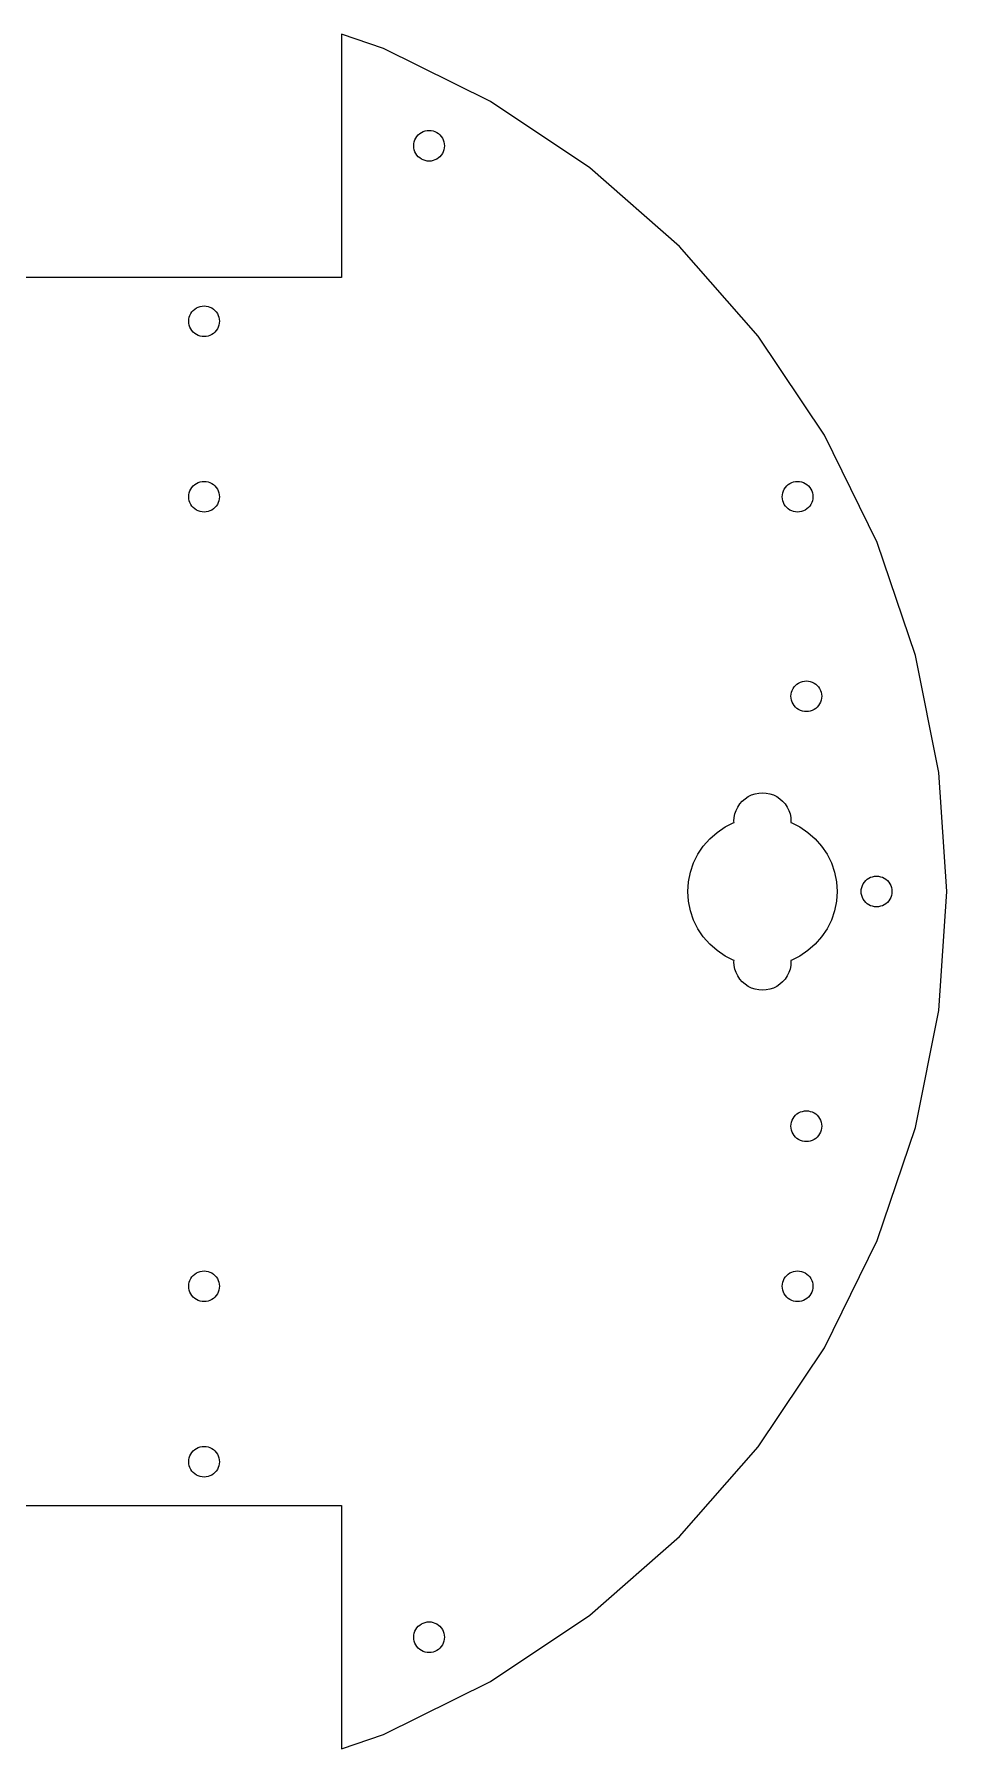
# Model space of a CAD drawing. Header units: metres. Extents: x -104 to 104, y -98 to 98.
# Drawn here: x 0 to 104, y -97.7 to 97.7 of the extents above; entities that cross this region are included whole.
import ezdxf

# ---------------------------------------------------------------- set-up
doc = ezdxf.new("R2010")
doc.units = ezdxf.units.M

msp = doc.modelspace()

# ---------------------------------------------------------------- linework, layer by layer
for p, q in [((39.7991, 96.0835), (35, 97.7125)), ((35, 97.7125), (35, 70)), ((52, 90.0666), (39.7991, 96.0835)), ((63.3112, 82.5087), (52, 90.0666)), ((43.4845, 85.875), (43.6116, 86.0653)), ((43.6116, 86.0653), (43.7626, 86.2374)), ((43.7626, 86.2374), (43.9347, 86.3884)), ((43.9347, 86.3884), (44.125, 86.5155)), ((44.125, 86.5155), (44.3303, 86.6168)), ((44.3303, 86.6168), (44.5471, 86.6904)), ((44.5471, 86.6904), (44.7716, 86.735)), ((44.7716, 86.735), (45, 86.75)), ((45, 86.75), (45.2284, 86.735)), ((45.2284, 86.735), (45.4529, 86.6904)), ((45.4529, 86.6904), (45.6697, 86.6168)), ((45.6697, 86.6168), (45.875, 86.5155)), ((45.875, 86.5155), (46.0653, 86.3884)), ((46.0653, 86.3884), (46.2374, 86.2374)), ((46.2374, 86.2374), (46.3884, 86.0653)), ((46.3884, 86.0653), (46.5155, 85.875)), ((43.25, 85), (43.265, 85.2284)), ((43.265, 84.7716), (43.25, 85)), ((43.265, 85.2284), (43.3096, 85.4529)), ((43.3096, 84.5471), (43.265, 84.7716)), ((43.3096, 85.4529), (43.3832, 85.6697)), ((43.3832, 84.3303), (43.3096, 84.5471)), ((43.3832, 85.6697), (43.4845, 85.875)), ((43.4845, 84.125), (43.3832, 84.3303)), ((43.6116, 83.9347), (43.4845, 84.125)), ((46.5155, 84.125), (46.3884, 83.9347)), ((46.5155, 85.875), (46.6168, 85.6697)), ((46.6168, 84.3303), (46.5155, 84.125)), ((46.6168, 85.6697), (46.6904, 85.4529)), ((46.6904, 84.5471), (46.6168, 84.3303)), ((46.6904, 85.4529), (46.735, 85.2284)), ((46.735, 84.7716), (46.6904, 84.5471)), ((46.735, 85.2284), (46.75, 85)), ((46.75, 85), (46.735, 84.7716)), ((43.7626, 83.7626), (43.6116, 83.9347)), ((43.9347, 83.6116), (43.7626, 83.7626)), ((44.125, 83.4845), (43.9347, 83.6116)), ((44.3303, 83.3832), (44.125, 83.4845)), ((44.5471, 83.3096), (44.3303, 83.3832)), ((44.7716, 83.265), (44.5471, 83.3096)), ((45, 83.25), (44.7716, 83.265)), ((45.2284, 83.265), (45, 83.25)), ((45.4529, 83.3096), (45.2284, 83.265)), ((45.6697, 83.3832), (45.4529, 83.3096)), ((45.875, 83.4845), (45.6697, 83.3832)), ((46.0653, 83.6116), (45.875, 83.4845)), ((46.2374, 83.7626), (46.0653, 83.6116)), ((46.3884, 83.9347), (46.2374, 83.7626)), ((73.5391, 73.5391), (63.3112, 82.5087)), ((82.5087, 63.3112), (73.5391, 73.5391)), ((35, 70), (-35, 70)), ((18.2847, 66.3884), (18.475, 66.5155)), ((18.475, 66.5155), (18.6803, 66.6168)), ((18.6803, 66.6168), (18.8971, 66.6904)), ((18.8971, 66.6904), (19.1216, 66.735)), ((19.1216, 66.735), (19.35, 66.75)), ((19.35, 66.75), (19.5784, 66.735)), ((19.5784, 66.735), (19.8029, 66.6904)), ((19.8029, 66.6904), (20.0197, 66.6168)), ((20.0197, 66.6168), (20.225, 66.5155)), ((20.225, 66.5155), (20.4153, 66.3884)), ((17.6, 65), (17.615, 65.2284)), ((17.615, 64.7716), (17.6, 65)), ((17.615, 65.2284), (17.6596, 65.4529)), ((17.6596, 64.5471), (17.615, 64.7716)), ((17.6596, 65.4529), (17.7332, 65.6697)), ((17.7332, 64.3303), (17.6596, 64.5471)), ((17.7332, 65.6697), (17.8345, 65.875)), ((17.8345, 65.875), (17.9616, 66.0653)), ((17.9616, 66.0653), (18.1126, 66.2374)), ((18.1126, 66.2374), (18.2847, 66.3884)), ((20.4153, 66.3884), (20.5874, 66.2374)), ((20.5874, 66.2374), (20.7384, 66.0653)), ((20.7384, 66.0653), (20.8655, 65.875)), ((20.8655, 65.875), (20.9668, 65.6697)), ((20.9668, 65.6697), (21.0404, 65.4529)), ((21.0404, 64.5471), (20.9668, 64.3303)), ((21.0404, 65.4529), (21.085, 65.2284)), ((21.085, 64.7716), (21.0404, 64.5471)), ((21.085, 65.2284), (21.1, 65)), ((21.1, 65), (21.085, 64.7716)), ((17.8345, 64.125), (17.7332, 64.3303)), ((17.9616, 63.9347), (17.8345, 64.125)), ((18.1126, 63.7626), (17.9616, 63.9347)), ((18.2847, 63.6116), (18.1126, 63.7626)), ((18.475, 63.4845), (18.2847, 63.6116)), ((18.6803, 63.3832), (18.475, 63.4845)), ((18.8971, 63.3096), (18.6803, 63.3832)), ((19.1216, 63.265), (18.8971, 63.3096)), ((19.35, 63.25), (19.1216, 63.265)), ((19.5784, 63.265), (19.35, 63.25)), ((19.8029, 63.3096), (19.5784, 63.265)), ((20.0197, 63.3832), (19.8029, 63.3096)), ((20.225, 63.4845), (20.0197, 63.3832)), ((20.4153, 63.6116), (20.225, 63.4845)), ((20.5874, 63.7626), (20.4153, 63.6116)), ((20.7384, 63.9347), (20.5874, 63.7626)), ((20.8655, 64.125), (20.7384, 63.9347)), ((20.9668, 64.3303), (20.8655, 64.125)), ((90.0666, 52), (82.5087, 63.3112)), ((96.0835, 39.7991), (90.0666, 52)), ((17.6, 45), (17.615, 45.2284)), ((17.615, 44.7716), (17.6, 45)), ((17.615, 45.2284), (17.6596, 45.4529)), ((17.6596, 45.4529), (17.7332, 45.6697)), ((17.7332, 45.6697), (17.8345, 45.875)), ((17.8345, 45.875), (17.9616, 46.0653)), ((17.9616, 46.0653), (18.1126, 46.2374)), ((18.1126, 46.2374), (18.2847, 46.3884)), ((18.2847, 46.3884), (18.475, 46.5155)), ((18.475, 46.5155), (18.6803, 46.6168)), ((18.6803, 46.6168), (18.8971, 46.6904)), ((18.8971, 46.6904), (19.1216, 46.735)), ((19.1216, 46.735), (19.35, 46.75)), ((19.35, 46.75), (19.5784, 46.735)), ((19.5784, 46.735), (19.8029, 46.6904)), ((19.8029, 46.6904), (20.0197, 46.6168)), ((20.0197, 46.6168), (20.225, 46.5155)), ((20.225, 46.5155), (20.4153, 46.3884)), ((20.4153, 46.3884), (20.5874, 46.2374)), ((20.5874, 46.2374), (20.7384, 46.0653)), ((20.7384, 46.0653), (20.8655, 45.875)), ((20.8655, 45.875), (20.9668, 45.6697)), ((20.9668, 45.6697), (21.0404, 45.4529)), ((21.0404, 45.4529), (21.085, 45.2284)), ((21.085, 45.2284), (21.1, 45)), ((21.1, 45), (21.085, 44.7716)), ((85.25, 45), (85.265, 45.2284)), ((85.265, 44.7716), (85.25, 45)), ((85.265, 45.2284), (85.3096, 45.4529)), ((85.3096, 45.4529), (85.3832, 45.6697)), ((85.3832, 45.6697), (85.4845, 45.875)), ((85.4845, 45.875), (85.6116, 46.0653)), ((85.6116, 46.0653), (85.7626, 46.2374)), ((85.7626, 46.2374), (85.9347, 46.3884)), ((85.9347, 46.3884), (86.125, 46.5155)), ((86.125, 46.5155), (86.3303, 46.6168)), ((86.3303, 46.6168), (86.5471, 46.6904)), ((86.5471, 46.6904), (86.7716, 46.735)), ((86.7716, 46.735), (87, 46.75)), ((87, 46.75), (87.2284, 46.735)), ((87.2284, 46.735), (87.4529, 46.6904)), ((87.4529, 46.6904), (87.6697, 46.6168)), ((87.6697, 46.6168), (87.875, 46.5155)), ((87.875, 46.5155), (88.0653, 46.3884)), ((88.0653, 46.3884), (88.2374, 46.2374)), ((88.2374, 46.2374), (88.3884, 46.0653)), ((88.3884, 46.0653), (88.5155, 45.875)), ((88.5155, 45.875), (88.6168, 45.6697)), ((88.6168, 45.6697), (88.6904, 45.4529)), ((88.6904, 45.4529), (88.735, 45.2284)), ((88.735, 45.2284), (88.75, 45)), ((88.75, 45), (88.735, 44.7716)), ((17.6596, 44.5471), (17.615, 44.7716)), ((17.7332, 44.3303), (17.6596, 44.5471)), ((17.8345, 44.125), (17.7332, 44.3303)), ((17.9616, 43.9347), (17.8345, 44.125)), ((18.1126, 43.7626), (17.9616, 43.9347)), ((18.2847, 43.6116), (18.1126, 43.7626)), ((18.475, 43.4845), (18.2847, 43.6116)), ((18.6803, 43.3832), (18.475, 43.4845)), ((18.8971, 43.3096), (18.6803, 43.3832)), ((19.1216, 43.265), (18.8971, 43.3096)), ((19.35, 43.25), (19.1216, 43.265)), ((19.5784, 43.265), (19.35, 43.25)), ((19.8029, 43.3096), (19.5784, 43.265)), ((20.0197, 43.3832), (19.8029, 43.3096)), ((20.225, 43.4845), (20.0197, 43.3832)), ((20.4153, 43.6116), (20.225, 43.4845)), ((20.5874, 43.7626), (20.4153, 43.6116)), ((20.7384, 43.9347), (20.5874, 43.7626)), ((20.8655, 44.125), (20.7384, 43.9347)), ((20.9668, 44.3303), (20.8655, 44.125)), ((21.0404, 44.5471), (20.9668, 44.3303)), ((21.085, 44.7716), (21.0404, 44.5471)), ((85.3096, 44.5471), (85.265, 44.7716)), ((85.3832, 44.3303), (85.3096, 44.5471)), ((85.4845, 44.125), (85.3832, 44.3303)), ((85.6116, 43.9347), (85.4845, 44.125)), ((85.7626, 43.7626), (85.6116, 43.9347)), ((85.9347, 43.6116), (85.7626, 43.7626)), ((86.125, 43.4845), (85.9347, 43.6116)), ((86.3303, 43.3832), (86.125, 43.4845)), ((86.5471, 43.3096), (86.3303, 43.3832)), ((86.7716, 43.265), (86.5471, 43.3096)), ((87, 43.25), (86.7716, 43.265)), ((87.2284, 43.265), (87, 43.25)), ((87.4529, 43.3096), (87.2284, 43.265)), ((87.6697, 43.3832), (87.4529, 43.3096)), ((87.875, 43.4845), (87.6697, 43.3832)), ((88.0653, 43.6116), (87.875, 43.4845)), ((88.2374, 43.7626), (88.0653, 43.6116)), ((88.3884, 43.9347), (88.2374, 43.7626)), ((88.5155, 44.125), (88.3884, 43.9347)), ((88.6168, 44.3303), (88.5155, 44.125)), ((88.6904, 44.5471), (88.6168, 44.3303)), ((88.735, 44.7716), (88.6904, 44.5471)), ((100.456, 26.9172), (96.0835, 39.7991)), ((103.11, 13.5747), (100.456, 26.9172)), ((86.6116, 23.3153), (86.7626, 23.4874)), ((86.7626, 23.4874), (86.9347, 23.6384)), ((86.9347, 23.6384), (87.125, 23.7655)), ((87.125, 23.7655), (87.3303, 23.8668)), ((87.3303, 23.8668), (87.5471, 23.9404)), ((87.5471, 23.9404), (87.7716, 23.985)), ((87.7716, 23.985), (88, 24)), ((88, 24), (88.2284, 23.985)), ((88.2284, 23.985), (88.4529, 23.9404)), ((88.4529, 23.9404), (88.6697, 23.8668)), ((88.6697, 23.8668), (88.875, 23.7655)), ((88.875, 23.7655), (89.0653, 23.6384)), ((89.0653, 23.6384), (89.2374, 23.4874)), ((89.2374, 23.4874), (89.3884, 23.3153)), ((86.25, 22.25), (86.265, 22.4784)), ((86.265, 22.0216), (86.25, 22.25)), ((86.265, 22.4784), (86.3096, 22.7029)), ((86.3096, 21.7971), (86.265, 22.0216)), ((86.3096, 22.7029), (86.3832, 22.9197)), ((86.3832, 21.5803), (86.3096, 21.7971)), ((86.3832, 22.9197), (86.4845, 23.125)), ((86.4845, 21.375), (86.3832, 21.5803)), ((86.4845, 23.125), (86.6116, 23.3153)), ((89.3884, 23.3153), (89.5155, 23.125)), ((89.5155, 23.125), (89.6168, 22.9197)), ((89.6168, 21.5803), (89.5155, 21.375)), ((89.6168, 22.9197), (89.6904, 22.7029)), ((89.6904, 21.7971), (89.6168, 21.5803)), ((89.6904, 22.7029), (89.735, 22.4784)), ((89.735, 22.0216), (89.6904, 21.7971)), ((89.735, 22.4784), (89.75, 22.25)), ((89.75, 22.25), (89.735, 22.0216)), ((86.6116, 21.1847), (86.4845, 21.375)), ((86.7626, 21.0126), (86.6116, 21.1847)), ((86.9347, 20.8616), (86.7626, 21.0126)), ((87.125, 20.7345), (86.9347, 20.8616)), ((87.3303, 20.6332), (87.125, 20.7345)), ((87.5471, 20.5596), (87.3303, 20.6332)), ((87.7716, 20.515), (87.5471, 20.5596)), ((88, 20.5), (87.7716, 20.515)), ((88.2284, 20.515), (88, 20.5)), ((88.4529, 20.5596), (88.2284, 20.515)), ((88.6697, 20.6332), (88.4529, 20.5596)), ((88.875, 20.7345), (88.6697, 20.6332)), ((89.0653, 20.8616), (88.875, 20.7345)), ((89.2374, 21.0126), (89.0653, 20.8616)), ((89.3884, 21.1847), (89.2374, 21.0126)), ((89.5155, 21.375), (89.3884, 21.1847)), ((104, 0), (103.11, 13.5747)), ((80.1854, 9.625), (80.4216, 9.97847)), ((80.4216, 9.97847), (80.7019, 10.2981)), ((80.7019, 10.2981), (81.0215, 10.5784)), ((81.0215, 10.5784), (81.375, 10.8146)), ((81.375, 10.8146), (81.7563, 11.0026)), ((81.7563, 11.0026), (82.1588, 11.1393)), ((82.1588, 11.1393), (82.5758, 11.2222)), ((82.5758, 11.2222), (83, 11.25)), ((83, 11.25), (83.4242, 11.2222)), ((83.4242, 11.2222), (83.8412, 11.1393)), ((83.8412, 11.1393), (84.2437, 11.0026)), ((84.2437, 11.0026), (84.625, 10.8146)), ((84.625, 10.8146), (84.9785, 10.5784)), ((84.9785, 10.5784), (85.2981, 10.2981)), ((85.2981, 10.2981), (85.5784, 9.97847)), ((85.5784, 9.97847), (85.8146, 9.625)), ((78.75, 7.36122), (79.7472, 7.85298)), ((79.7472, 7.85298), (79.7594, 7.85711)), ((79.75, 8), (79.7778, 8.42421)), ((79.7594, 7.85711), (79.75, 8)), ((79.7778, 8.42421), (79.8607, 8.84116)), ((79.8607, 8.84116), (79.9974, 9.24372)), ((79.9974, 9.24372), (80.1854, 9.625)), ((85.8146, 9.625), (86.0026, 9.24372)), ((86.0026, 9.24372), (86.1393, 8.84116)), ((86.1393, 8.84116), (86.2222, 8.42421)), ((86.2222, 8.42421), (86.25, 8)), ((86.25, 8), (86.2406, 7.85711)), ((86.2406, 7.85711), (86.2528, 7.85298)), ((86.2528, 7.85298), (87.25, 7.36122)), ((76.2565, 5.17447), (76.9896, 6.01041)), ((76.9896, 6.01041), (77.8255, 6.7435)), ((77.8255, 6.7435), (78.75, 7.36122)), ((87.25, 7.36122), (88.1745, 6.7435)), ((88.1745, 6.7435), (89.0104, 6.01041)), ((89.0104, 6.01041), (89.7435, 5.17447)), ((75.147, 3.25281), (75.6388, 4.25)), ((75.6388, 4.25), (76.2565, 5.17447)), ((89.7435, 5.17447), (90.3612, 4.25)), ((90.3612, 4.25), (90.853, 3.25281)), ((74.5727, 1.10947), (74.7896, 2.19996)), ((74.7896, 2.19996), (75.147, 3.25281)), ((90.853, 3.25281), (91.2104, 2.19996)), ((91.2104, 2.19996), (91.4273, 1.10947)), ((74.5, 0), (74.5727, 1.10947)), ((74.5727, -1.10947), (74.5, 0)), ((91.4273, 1.10947), (91.5, 0)), ((91.5, 0), (91.4273, -1.10947)), ((94.25, 0), (94.265, 0.22842)), ((94.265, -0.22842), (94.25, 0)), ((94.265, 0.22842), (94.3096, 0.45293)), ((94.3096, 0.45293), (94.3832, 0.6697)), ((94.3832, 0.6697), (94.4845, 0.875)), ((94.4845, 0.875), (94.6116, 1.06533)), ((94.6116, 1.06533), (94.7626, 1.23744)), ((94.7626, 1.23744), (94.9347, 1.38837)), ((94.9347, 1.38837), (95.125, 1.51554)), ((95.125, 1.51554), (95.3303, 1.61679)), ((95.3303, 1.61679), (95.5471, 1.69037)), ((95.5471, 1.69037), (95.7716, 1.73503)), ((95.7716, 1.73503), (96, 1.75)), ((96, 1.75), (96.2284, 1.73503)), ((96.2284, 1.73503), (96.4529, 1.69037)), ((96.4529, 1.69037), (96.6697, 1.61679)), ((96.6697, 1.61679), (96.875, 1.51554)), ((96.875, 1.51554), (97.0653, 1.38837)), ((97.0653, 1.38837), (97.2374, 1.23744)), ((97.2374, 1.23744), (97.3884, 1.06533)), ((97.3884, 1.06533), (97.5155, 0.875)), ((97.5155, 0.875), (97.6168, 0.6697)), ((97.6168, 0.6697), (97.6904, 0.45293)), ((97.6904, 0.45293), (97.735, 0.22842)), ((97.735, 0.22842), (97.75, 0)), ((97.75, 0), (97.735, -0.22842)), ((103.11, -13.5747), (104, 0)), ((74.7896, -2.19996), (74.5727, -1.10947)), ((91.4273, -1.10947), (91.2104, -2.19996)), ((94.3096, -0.45293), (94.265, -0.22842)), ((94.3832, -0.6697), (94.3096, -0.45293)), ((94.4845, -0.875), (94.3832, -0.6697)), ((94.6116, -1.06533), (94.4845, -0.875)), ((94.7626, -1.23744), (94.6116, -1.06533)), ((94.9347, -1.38837), (94.7626, -1.23744)), ((95.125, -1.51554), (94.9347, -1.38837)), ((95.3303, -1.61679), (95.125, -1.51554)), ((95.5471, -1.69037), (95.3303, -1.61679)), ((95.7716, -1.73503), (95.5471, -1.69037)), ((96, -1.75), (95.7716, -1.73503)), ((96.2284, -1.73503), (96, -1.75)), ((96.4529, -1.69037), (96.2284, -1.73503)), ((96.6697, -1.61679), (96.4529, -1.69037)), ((96.875, -1.51554), (96.6697, -1.61679)), ((97.0653, -1.38837), (96.875, -1.51554)), ((97.2374, -1.23744), (97.0653, -1.38837)), ((97.3884, -1.06533), (97.2374, -1.23744)), ((97.5155, -0.875), (97.3884, -1.06533)), ((97.6168, -0.6697), (97.5155, -0.875)), ((97.6904, -0.45293), (97.6168, -0.6697)), ((97.735, -0.22842), (97.6904, -0.45293)), ((75.147, -3.25281), (74.7896, -2.19996)), ((75.6388, -4.25), (75.147, -3.25281)), ((90.853, -3.25281), (90.3612, -4.25)), ((91.2104, -2.19996), (90.853, -3.25281)), ((76.2565, -5.17447), (75.6388, -4.25)), ((76.9896, -6.01041), (76.2565, -5.17447)), ((89.7435, -5.17447), (89.0104, -6.01041)), ((90.3612, -4.25), (89.7435, -5.17447)), ((77.8255, -6.7435), (76.9896, -6.01041)), ((78.75, -7.36122), (77.8255, -6.7435)), ((79.7472, -7.85298), (78.75, -7.36122)), ((87.25, -7.36122), (86.2528, -7.85298)), ((88.1745, -6.7435), (87.25, -7.36122)), ((89.0104, -6.01041), (88.1745, -6.7435)), ((79.7594, -7.85711), (79.7472, -7.85298)), ((79.75, -8), (79.7594, -7.85711)), ((79.7778, -8.42421), (79.75, -8)), ((79.8607, -8.84116), (79.7778, -8.42421)), ((79.9974, -9.24372), (79.8607, -8.84116)), ((80.1854, -9.625), (79.9974, -9.24372)), ((80.4216, -9.97847), (80.1854, -9.625)), ((85.8146, -9.625), (85.5784, -9.97847)), ((86.0026, -9.24372), (85.8146, -9.625)), ((86.1393, -8.84116), (86.0026, -9.24372)), ((86.2222, -8.42421), (86.1393, -8.84116)), ((86.25, -8), (86.2222, -8.42421)), ((86.2528, -7.85298), (86.2406, -7.85711)), ((86.2406, -7.85711), (86.25, -8)), ((80.7019, -10.2981), (80.4216, -9.97847)), ((81.0215, -10.5784), (80.7019, -10.2981)), ((81.375, -10.8146), (81.0215, -10.5784)), ((81.7563, -11.0026), (81.375, -10.8146)), ((82.1588, -11.1393), (81.7563, -11.0026)), ((82.5758, -11.2222), (82.1588, -11.1393)), ((83, -11.25), (82.5758, -11.2222)), ((83.4242, -11.2222), (83, -11.25)), ((83.8412, -11.1393), (83.4242, -11.2222)), ((84.2437, -11.0026), (83.8412, -11.1393)), ((84.625, -10.8146), (84.2437, -11.0026)), ((84.9785, -10.5784), (84.625, -10.8146)), ((85.2981, -10.2981), (84.9785, -10.5784)), ((85.5784, -9.97847), (85.2981, -10.2981)), ((100.456, -26.9172), (103.11, -13.5747)), ((86.7626, -25.5126), (86.9347, -25.3616)), ((86.9347, -25.3616), (87.125, -25.2345)), ((87.125, -25.2345), (87.3303, -25.1332)), ((87.3303, -25.1332), (87.5471, -25.0596)), ((87.5471, -25.0596), (87.7716, -25.015)), ((87.7716, -25.015), (88, -25)), ((88, -25), (88.2284, -25.015)), ((88.2284, -25.015), (88.4529, -25.0596)), ((88.4529, -25.0596), (88.6697, -25.1332)), ((88.6697, -25.1332), (88.875, -25.2345)), ((88.875, -25.2345), (89.0653, -25.3616)), ((89.0653, -25.3616), (89.2374, -25.5126)), ((86.25, -26.75), (86.265, -26.5216)), ((86.265, -26.9784), (86.25, -26.75)), ((86.265, -26.5216), (86.3096, -26.2971)), ((86.3096, -27.2029), (86.265, -26.9784)), ((86.3096, -26.2971), (86.3832, -26.0803)), ((86.3832, -27.4197), (86.3096, -27.2029)), ((86.3832, -26.0803), (86.4845, -25.875)), ((86.4845, -25.875), (86.6116, -25.6847)), ((86.6116, -25.6847), (86.7626, -25.5126)), ((89.2374, -25.5126), (89.3884, -25.6847)), ((89.3884, -25.6847), (89.5155, -25.875)), ((89.5155, -25.875), (89.6168, -26.0803)), ((89.6168, -26.0803), (89.6904, -26.2971)), ((89.6904, -27.2029), (89.6168, -27.4197)), ((89.6904, -26.2971), (89.735, -26.5216)), ((89.735, -26.9784), (89.6904, -27.2029)), ((89.735, -26.5216), (89.75, -26.75)), ((89.75, -26.75), (89.735, -26.9784)), ((96.0835, -39.7991), (100.456, -26.9172)), ((86.4845, -27.625), (86.3832, -27.4197)), ((86.6116, -27.8153), (86.4845, -27.625)), ((86.7626, -27.9874), (86.6116, -27.8153)), ((86.9347, -28.1384), (86.7626, -27.9874)), ((87.125, -28.2655), (86.9347, -28.1384)), ((87.3303, -28.3668), (87.125, -28.2655)), ((87.5471, -28.4404), (87.3303, -28.3668)), ((87.7716, -28.485), (87.5471, -28.4404)), ((88, -28.5), (87.7716, -28.485)), ((88.2284, -28.485), (88, -28.5)), ((88.4529, -28.4404), (88.2284, -28.485)), ((88.6697, -28.3668), (88.4529, -28.4404)), ((88.875, -28.2655), (88.6697, -28.3668)), ((89.0653, -28.1384), (88.875, -28.2655)), ((89.2374, -27.9874), (89.0653, -28.1384)), ((89.3884, -27.8153), (89.2374, -27.9874)), ((89.5155, -27.625), (89.3884, -27.8153)), ((89.6168, -27.4197), (89.5155, -27.625)), ((90.0666, -52), (96.0835, -39.7991)), ((17.6, -45), (17.615, -44.7716)), ((17.615, -44.7716), (17.6596, -44.5471)), ((17.6596, -44.5471), (17.7332, -44.3303)), ((17.7332, -44.3303), (17.8345, -44.125)), ((17.8345, -44.125), (17.9616, -43.9347)), ((17.9616, -43.9347), (18.1126, -43.7626)), ((18.1126, -43.7626), (18.2847, -43.6116)), ((18.2847, -43.6116), (18.475, -43.4845)), ((18.475, -43.4845), (18.6803, -43.3832)), ((18.6803, -43.3832), (18.8971, -43.3096)), ((18.8971, -43.3096), (19.1216, -43.265)), ((19.1216, -43.265), (19.35, -43.25)), ((19.35, -43.25), (19.5784, -43.265)), ((19.5784, -43.265), (19.8029, -43.3096)), ((19.8029, -43.3096), (20.0197, -43.3832)), ((20.0197, -43.3832), (20.225, -43.4845)), ((20.225, -43.4845), (20.4153, -43.6116)), ((20.4153, -43.6116), (20.5874, -43.7626)), ((20.5874, -43.7626), (20.7384, -43.9347)), ((20.7384, -43.9347), (20.8655, -44.125)), ((20.8655, -44.125), (20.9668, -44.3303)), ((20.9668, -44.3303), (21.0404, -44.5471)), ((21.0404, -44.5471), (21.085, -44.7716)), ((21.085, -44.7716), (21.1, -45)), ((85.25, -45), (85.265, -44.7716)), ((85.265, -44.7716), (85.3096, -44.5471)), ((85.3096, -44.5471), (85.3832, -44.3303)), ((85.3832, -44.3303), (85.4845, -44.125)), ((85.4845, -44.125), (85.6116, -43.9347)), ((85.6116, -43.9347), (85.7626, -43.7626)), ((85.7626, -43.7626), (85.9347, -43.6116)), ((85.9347, -43.6116), (86.125, -43.4845)), ((86.125, -43.4845), (86.3303, -43.3832)), ((86.3303, -43.3832), (86.5471, -43.3096)), ((86.5471, -43.3096), (86.7716, -43.265)), ((86.7716, -43.265), (87, -43.25)), ((87, -43.25), (87.2284, -43.265)), ((87.2284, -43.265), (87.4529, -43.3096)), ((87.4529, -43.3096), (87.6697, -43.3832)), ((87.6697, -43.3832), (87.875, -43.4845)), ((87.875, -43.4845), (88.0653, -43.6116)), ((88.0653, -43.6116), (88.2374, -43.7626)), ((88.2374, -43.7626), (88.3884, -43.9347)), ((88.3884, -43.9347), (88.5155, -44.125)), ((88.5155, -44.125), (88.6168, -44.3303)), ((88.6168, -44.3303), (88.6904, -44.5471)), ((88.6904, -44.5471), (88.735, -44.7716)), ((88.735, -44.7716), (88.75, -45)), ((17.615, -45.2284), (17.6, -45)), ((17.6596, -45.4529), (17.615, -45.2284)), ((17.7332, -45.6697), (17.6596, -45.4529)), ((17.8345, -45.875), (17.7332, -45.6697)), ((17.9616, -46.0653), (17.8345, -45.875)), ((18.1126, -46.2374), (17.9616, -46.0653)), ((18.2847, -46.3884), (18.1126, -46.2374)), ((18.475, -46.5155), (18.2847, -46.3884)), ((18.6803, -46.6168), (18.475, -46.5155)), ((18.8971, -46.6904), (18.6803, -46.6168)), ((19.1216, -46.735), (18.8971, -46.6904)), ((19.35, -46.75), (19.1216, -46.735)), ((19.5784, -46.735), (19.35, -46.75)), ((19.8029, -46.6904), (19.5784, -46.735)), ((20.0197, -46.6168), (19.8029, -46.6904)), ((20.225, -46.5155), (20.0197, -46.6168)), ((20.4153, -46.3884), (20.225, -46.5155)), ((20.5874, -46.2374), (20.4153, -46.3884)), ((20.7384, -46.0653), (20.5874, -46.2374)), ((20.8655, -45.875), (20.7384, -46.0653)), ((20.9668, -45.6697), (20.8655, -45.875)), ((21.0404, -45.4529), (20.9668, -45.6697)), ((21.085, -45.2284), (21.0404, -45.4529)), ((21.1, -45), (21.085, -45.2284)), ((85.265, -45.2284), (85.25, -45)), ((85.3096, -45.4529), (85.265, -45.2284)), ((85.3832, -45.6697), (85.3096, -45.4529)), ((85.4845, -45.875), (85.3832, -45.6697)), ((85.6116, -46.0653), (85.4845, -45.875)), ((85.7626, -46.2374), (85.6116, -46.0653)), ((85.9347, -46.3884), (85.7626, -46.2374)), ((86.125, -46.5155), (85.9347, -46.3884)), ((86.3303, -46.6168), (86.125, -46.5155)), ((86.5471, -46.6904), (86.3303, -46.6168)), ((86.7716, -46.735), (86.5471, -46.6904)), ((87, -46.75), (86.7716, -46.735)), ((87.2284, -46.735), (87, -46.75)), ((87.4529, -46.6904), (87.2284, -46.735)), ((87.6697, -46.6168), (87.4529, -46.6904)), ((87.875, -46.5155), (87.6697, -46.6168)), ((88.0653, -46.3884), (87.875, -46.5155)), ((88.2374, -46.2374), (88.0653, -46.3884)), ((88.3884, -46.0653), (88.2374, -46.2374)), ((88.5155, -45.875), (88.3884, -46.0653)), ((88.6168, -45.6697), (88.5155, -45.875)), ((88.6904, -45.4529), (88.6168, -45.6697)), ((88.735, -45.2284), (88.6904, -45.4529)), ((88.75, -45), (88.735, -45.2284)), ((82.5087, -63.3112), (90.0666, -52)), ((17.6596, -64.5471), (17.7332, -64.3303)), ((17.7332, -64.3303), (17.8345, -64.125)), ((17.8345, -64.125), (17.9616, -63.9347)), ((17.9616, -63.9347), (18.1126, -63.7626)), ((18.1126, -63.7626), (18.2847, -63.6116)), ((18.2847, -63.6116), (18.475, -63.4845)), ((18.475, -63.4845), (18.6803, -63.3832)), ((18.6803, -63.3832), (18.8971, -63.3096)), ((18.8971, -63.3096), (19.1216, -63.265)), ((19.1216, -63.265), (19.35, -63.25)), ((19.35, -63.25), (19.5784, -63.265)), ((19.5784, -63.265), (19.8029, -63.3096)), ((19.8029, -63.3096), (20.0197, -63.3832)), ((20.0197, -63.3832), (20.225, -63.4845)), ((20.225, -63.4845), (20.4153, -63.6116)), ((20.4153, -63.6116), (20.5874, -63.7626)), ((20.5874, -63.7626), (20.7384, -63.9347)), ((20.7384, -63.9347), (20.8655, -64.125)), ((20.8655, -64.125), (20.9668, -64.3303)), ((20.9668, -64.3303), (21.0404, -64.5471)), ((73.5391, -73.5391), (82.5087, -63.3112)), ((17.6, -65), (17.615, -64.7716)), ((17.615, -65.2284), (17.6, -65)), ((17.615, -64.7716), (17.6596, -64.5471)), ((17.6596, -65.4529), (17.615, -65.2284)), ((17.7332, -65.6697), (17.6596, -65.4529)), ((17.8345, -65.875), (17.7332, -65.6697)), ((17.9616, -66.0653), (17.8345, -65.875)), ((18.1126, -66.2374), (17.9616, -66.0653)), ((18.2847, -66.3884), (18.1126, -66.2374)), ((18.475, -66.5155), (18.2847, -66.3884)), ((20.4153, -66.3884), (20.225, -66.5155)), ((20.5874, -66.2374), (20.4153, -66.3884)), ((20.7384, -66.0653), (20.5874, -66.2374)), ((20.8655, -65.875), (20.7384, -66.0653)), ((20.9668, -65.6697), (20.8655, -65.875)), ((21.0404, -65.4529), (20.9668, -65.6697)), ((21.0404, -64.5471), (21.085, -64.7716)), ((21.085, -65.2284), (21.0404, -65.4529)), ((21.085, -64.7716), (21.1, -65)), ((21.1, -65), (21.085, -65.2284)), ((18.6803, -66.6168), (18.475, -66.5155)), ((18.8971, -66.6904), (18.6803, -66.6168)), ((19.1216, -66.735), (18.8971, -66.6904)), ((19.35, -66.75), (19.1216, -66.735)), ((19.5784, -66.735), (19.35, -66.75)), ((19.8029, -66.6904), (19.5784, -66.735)), ((20.0197, -66.6168), (19.8029, -66.6904)), ((20.225, -66.5155), (20.0197, -66.6168)), ((-35, -70), (35, -70)), ((35, -70), (35, -97.7125)), ((63.3112, -82.5087), (73.5391, -73.5391)), ((43.4845, -84.125), (43.6116, -83.9347)), ((43.6116, -83.9347), (43.7626, -83.7626)), ((43.7626, -83.7626), (43.9347, -83.6116)), ((43.9347, -83.6116), (44.125, -83.4845)), ((44.125, -83.4845), (44.3303, -83.3832)), ((44.3303, -83.3832), (44.5471, -83.3096)), ((44.5471, -83.3096), (44.7716, -83.265)), ((44.7716, -83.265), (45, -83.25)), ((45, -83.25), (45.2284, -83.265)), ((45.2284, -83.265), (45.4529, -83.3096)), ((45.4529, -83.3096), (45.6697, -83.3832)), ((45.6697, -83.3832), (45.875, -83.4845)), ((45.875, -83.4845), (46.0653, -83.6116)), ((46.0653, -83.6116), (46.2374, -83.7626)), ((46.2374, -83.7626), (46.3884, -83.9347)), ((46.3884, -83.9347), (46.5155, -84.125)), ((52, -90.0666), (63.3112, -82.5087)), ((43.25, -85), (43.265, -84.7716)), ((43.265, -85.2284), (43.25, -85)), ((43.265, -84.7716), (43.3096, -84.5471)), ((43.3096, -85.4529), (43.265, -85.2284)), ((43.3096, -84.5471), (43.3832, -84.3303)), ((43.3832, -85.6697), (43.3096, -85.4529)), ((43.3832, -84.3303), (43.4845, -84.125)), ((43.4845, -85.875), (43.3832, -85.6697)), ((43.6116, -86.0653), (43.4845, -85.875)), ((46.5155, -85.875), (46.3884, -86.0653)), ((46.5155, -84.125), (46.6168, -84.3303)), ((46.6168, -85.6697), (46.5155, -85.875)), ((46.6168, -84.3303), (46.6904, -84.5471)), ((46.6904, -85.4529), (46.6168, -85.6697)), ((46.6904, -84.5471), (46.735, -84.7716)), ((46.735, -85.2284), (46.6904, -85.4529)), ((46.735, -84.7716), (46.75, -85)), ((46.75, -85), (46.735, -85.2284)), ((43.7626, -86.2374), (43.6116, -86.0653)), ((43.9347, -86.3884), (43.7626, -86.2374)), ((44.125, -86.5155), (43.9347, -86.3884)), ((44.3303, -86.6168), (44.125, -86.5155)), ((44.5471, -86.6904), (44.3303, -86.6168)), ((44.7716, -86.735), (44.5471, -86.6904)), ((45, -86.75), (44.7716, -86.735)), ((45.2284, -86.735), (45, -86.75)), ((45.4529, -86.6904), (45.2284, -86.735)), ((45.6697, -86.6168), (45.4529, -86.6904)), ((45.875, -86.5155), (45.6697, -86.6168)), ((46.0653, -86.3884), (45.875, -86.5155)), ((46.2374, -86.2374), (46.0653, -86.3884)), ((46.3884, -86.0653), (46.2374, -86.2374)), ((39.7991, -96.0835), (52, -90.0666)), ((35, -97.7125), (39.7991, -96.0835))]:
    msp.add_line(p, q)

doc.saveas('drawing.dxf')
